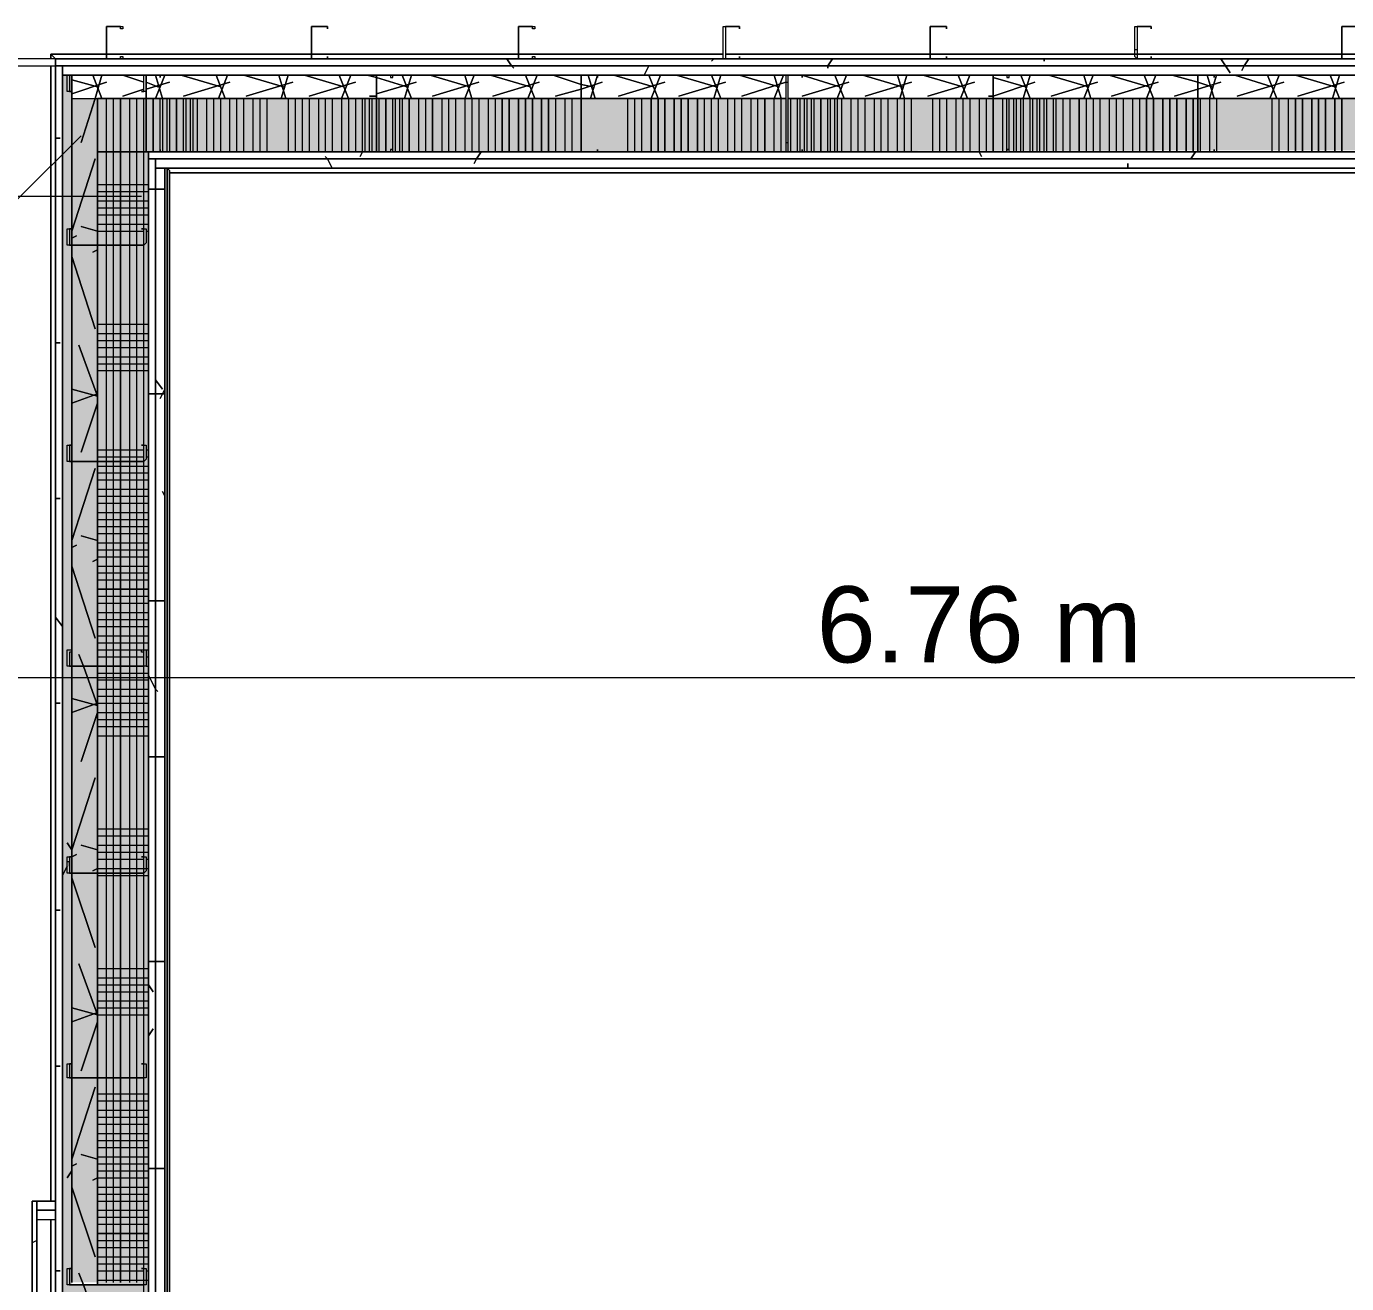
# Model space of a CAD drawing. Header units: metres. Extents: x -2 to 237, y -8 to 52.
# Drawn here: x 16.051 to 18.654, y 19.463 to 21.942 of the extents above; entities that cross this region are included whole.
import ezdxf

# ---------------------------------------------------------------- set-up
doc = ezdxf.new("R2010")
doc.units = ezdxf.units.M
doc.layers.add('HVAC - Ductos', color=5, linetype='Continuous', lineweight=0)
doc.layers.add('PDF2_Text', color=7, linetype='Continuous', lineweight=0)
doc.layers.add('PDF2_Geometry', color=7, linetype='Continuous', lineweight=0, true_color=0xaaaaaa)
doc.layers.add('PDF2_Solid Fills', color=7, linetype='Continuous', lineweight=0, true_color=0xffffff)
doc.styles.add('PDF Helvetica', font='')
doc.styles.get('PDF Helvetica').set_extended_font_data('Helvetica')

msp = doc.modelspace()

# ---------------------------------------------------------------- hatches: boundary and pattern name
at = {"layer": 'PDF2_Solid Fills', "lineweight": 0, "transparency": 33554559}
for points in [[(16.1222, 21.846), (16.1222, 17.2781), (16.1405, 17.2781), (16.1405, 21.846)], [(16.1222, 21.846), (16.1222, 17.2781), (16.1405, 17.2781), (16.1405, 21.846)], [(19.4747, 21.6993), (20.0572, 21.6993), (20.0572, 21.8002), (16.191, 21.8002), (16.191, 21.6947)], [(16.2919, 17.4295), (16.2919, 21.6947), (16.191, 21.6947), (16.191, 17.4295)], [(16.2919, 17.4295), (16.2919, 21.6947), (16.191, 21.6947), (16.191, 17.4295)]]:
    msp.add_hatch(color=256, dxfattribs=at).paths.add_polyline_path(points)
h = msp.add_hatch(color=256, dxfattribs=at)
h.paths.add_polyline_path([(16.191, 19.4657), (16.191, 21.8002), (16.1405, 21.8002), (16.1405, 19.4657)])
h.paths.add_polyline_path([(16.191, 19.053), (16.1405, 19.053), (16.1405, 17.3286), (16.191, 17.3286)])
h.paths.add_polyline_path([(16.191, 19.4611), (16.1405, 19.4611), (16.1405, 19.0576), (16.191, 19.0576)])
h = msp.add_hatch(color=256, dxfattribs=at)
h.paths.add_polyline_path([(16.191, 19.4657), (16.191, 21.8002), (16.1405, 21.8002), (16.1405, 19.4657)])
h.paths.add_polyline_path([(16.191, 19.053), (16.1405, 19.053), (16.1405, 17.3286), (16.191, 17.3286)])
h.paths.add_polyline_path([(16.191, 19.4611), (16.1405, 19.4611), (16.1405, 19.0576), (16.191, 19.0576)])

# ---------------------------------------------------------------- linework, layer by layer
at = {"layer": 'HVAC - Ductos', "lineweight": 0}
for points in [[(16.1589, 21.7268), (16.0396, 21.6076), (15.9204, 21.4883)], [(14.3106, 21.6076), (16.2781, 21.6076)], [(14.3106, 20.6582), (21.3092, 20.6582), (23.7537, 20.6582), (25.3406, 20.6582), (26.1294, 20.6582)]]:
    msp.add_lwpolyline(points, dxfattribs=at)
at = {"layer": 'PDF2_Geometry', "lineweight": 0}
for points in [[(16.2093, 21.8782), (16.2093, 21.8828), (16.2093, 21.9423), (16.2414, 21.9423), (16.2414, 21.9377), (16.2368, 21.9377), (16.2368, 21.9423), (16.2093, 21.9423), (16.2093, 21.8828), (16.2093, 21.8782), (16.2368, 21.8782), (16.2368, 21.8828), (16.2414, 21.8828), (16.2414, 21.8782)], [(16.6175, 21.8782), (16.6129, 21.8782), (16.6129, 21.8828), (16.6129, 21.9423), (16.6175, 21.9423), (16.645, 21.9423), (16.645, 21.9377), (16.645, 21.9423), (16.6175, 21.9423), (16.6129, 21.9423), (16.6129, 21.8828), (16.6129, 21.8782), (16.6175, 21.8782), (16.645, 21.8782)], [(17.0211, 21.8782), (17.0211, 21.8828), (17.0211, 21.9423), (17.0532, 21.9423), (17.0532, 21.9377), (17.0486, 21.9377), (17.0486, 21.9423), (17.0211, 21.9423), (17.0211, 21.8828), (17.0211, 21.8782), (17.0486, 21.8782), (17.0486, 21.8828), (17.0532, 21.8828), (17.0532, 21.8782)], [(17.4293, 21.8782), (17.4247, 21.8782), (17.4247, 21.8828), (17.4247, 21.9423), (17.4293, 21.9423), (17.4568, 21.9423), (17.4568, 21.9377), (17.4568, 21.9423), (17.4293, 21.9423), (17.4293, 21.8828), (17.4293, 21.8782), (17.4568, 21.8782)], [(17.8328, 21.8782), (17.8328, 21.8828), (17.8328, 21.9423), (17.865, 21.9423), (17.865, 21.9377), (17.865, 21.9423), (17.8328, 21.9423), (17.8328, 21.8828), (17.8328, 21.8782), (17.865, 21.8782)], [(18.241, 21.8782), (18.2365, 21.8828), (18.2365, 21.9423), (18.241, 21.9423), (18.2685, 21.9423), (18.2685, 21.9377), (18.2685, 21.9423), (18.241, 21.9423), (18.241, 21.8828), (18.241, 21.8782), (18.2685, 21.8782)], [(18.6492, 21.8782), (18.6446, 21.8782), (18.6446, 21.8828), (18.6446, 21.9423), (18.6492, 21.9423), (18.6767, 21.9423), (18.6767, 21.9377), (18.6767, 21.9423), (18.6492, 21.9423), (18.6446, 21.9423), (18.6446, 21.8828), (18.6446, 21.8782), (18.6492, 21.8782), (18.6767, 21.8782)], [(21.4009, 21.8782), (14.994, 21.8782), (14.994, 21.8644), (21.4009, 21.8644)], [(16.0993, 21.8644), (16.0993, 19.6262)], [(20.1397, 21.8782), (19.8967, 21.8782), (20.1397, 21.8782), (16.1084, 21.8782), (16.2093, 21.8782), (16.1084, 21.8782)], [(16.1084, 17.4616), (16.1084, 17.246), (20.1397, 17.246), (20.1397, 17.4616), (20.1397, 21.6625), (20.1397, 21.8782), (16.1084, 21.8782), (16.1084, 21.6625)], [(16.1222, 17.2643), (16.1222, 21.8644), (16.1084, 21.8644), (16.1084, 17.2643)], [(20.1259, 17.2643), (20.1259, 17.2781), (20.1259, 17.4616), (20.1259, 21.6625), (20.1259, 21.846), (20.1259, 21.8644), (16.1222, 21.8644), (16.1222, 21.846), (16.1222, 21.6625), (16.1222, 17.4616), (16.1222, 17.2781), (16.1222, 17.2643)], [(20.1259, 21.8644), (16.1222, 21.8644), (16.1222, 21.846), (20.1259, 21.846)], [(16.6175, 21.8782), (16.2368, 21.8782)], [(16.645, 21.8828), (16.645, 21.8782)], [(17.0211, 21.8782), (16.645, 21.8782)], [(17.4293, 21.8782), (17.0532, 21.8782)], [(17.4568, 21.8828), (17.4568, 21.8782)], [(17.8328, 21.8782), (17.4568, 21.8782)], [(17.865, 21.8828), (17.865, 21.8782)], [(18.241, 21.8782), (17.865, 21.8782)], [(18.2685, 21.8828), (18.2685, 21.8782)], [(18.6492, 21.8782), (18.2685, 21.8782)], [(16.1313, 21.846), (16.1359, 21.846), (16.2827, 21.846), (16.2873, 21.846), (16.2873, 21.8139), (16.2781, 21.8139), (16.2827, 21.8139), (16.2827, 21.846), (16.1359, 21.846), (16.1359, 21.8139), (16.1405, 21.8139), (16.1313, 21.8139)], [(16.3148, 21.846), (16.2873, 21.846), (16.2873, 21.6993), (16.2873, 21.6947), (16.3148, 21.6947), (16.3148, 21.6993), (16.3148, 21.6947), (16.2873, 21.6947), (16.2873, 21.6993), (16.2873, 21.846), (16.3148, 21.846), (16.3148, 21.8414)], [(16.7735, 21.846), (16.7413, 21.846), (16.7413, 21.6993), (16.7413, 21.6947), (16.7735, 21.6947), (16.7735, 21.6993), (16.7689, 21.6993), (16.7689, 21.6947), (16.7413, 21.6947), (16.7413, 21.6993), (16.7413, 21.846), (16.7689, 21.846), (16.7689, 21.8414), (16.7735, 21.8414)], [(17.177, 21.846), (17.1449, 21.846), (17.1449, 21.6993), (17.1449, 21.6947), (17.177, 21.6947), (17.177, 21.6993), (17.177, 21.6947), (17.1449, 21.6947), (17.1449, 21.6993), (17.1449, 21.846), (17.177, 21.846), (17.177, 21.8414)], [(17.5806, 21.846), (17.5531, 21.846), (17.5485, 21.846), (17.5485, 21.6993), (17.5485, 21.6947), (17.5531, 21.6947), (17.5806, 21.6947), (17.5806, 21.6993), (17.5806, 21.6947), (17.5531, 21.6947), (17.5531, 21.6993), (17.5531, 21.846), (17.5806, 21.846), (17.5806, 21.8414)], [(17.9888, 21.846), (17.9567, 21.846), (17.9567, 21.6993), (17.9567, 21.6947), (17.9888, 21.6947), (17.9888, 21.6993), (17.9842, 21.6993), (17.9842, 21.6947), (17.9567, 21.6947), (17.9567, 21.6993), (17.9567, 21.846), (17.9842, 21.846), (17.9842, 21.8414), (17.9888, 21.8414)], [(18.3924, 21.846), (18.3649, 21.846), (18.3603, 21.846), (18.3603, 21.6993), (18.3603, 21.6947), (18.3649, 21.6947), (18.3924, 21.6947), (18.3924, 21.6993), (18.3924, 21.6947), (18.3649, 21.6947), (18.3603, 21.6947), (18.3603, 21.6993), (18.3603, 21.846), (18.3649, 21.846), (18.3924, 21.846), (18.3924, 21.8414)], [(16.2368, 21.8002), (16.2368, 21.6947)], [(16.301, 21.8002), (16.301, 21.6947)], [(16.3469, 21.8002), (16.3469, 21.6947)], [(16.7597, 21.8002), (16.7597, 21.6947)], [(16.8055, 21.8002), (16.8055, 21.6947)], [(16.8514, 21.6947), (16.8514, 21.8002)], [(16.989, 21.8002), (16.989, 21.6947)], [(17.0027, 21.8002), (17.0027, 21.6947)], [(17.0211, 21.8002), (17.0211, 21.6947)], [(17.0349, 21.8002), (17.0349, 21.6947)], [(17.0486, 21.8002), (17.0486, 21.6947)], [(17.0669, 21.8002), (17.0669, 21.6947)], [(17.0807, 21.8002), (17.0807, 21.6947)], [(17.2825, 21.8002), (17.2825, 21.6947)], [(17.2963, 21.8002), (17.2963, 21.6947)], [(17.31, 21.8002), (17.31, 21.6947)], [(17.3284, 21.8002), (17.3284, 21.6947)], [(17.3421, 21.8002), (17.3421, 21.6947)], [(17.3559, 21.8002), (17.3559, 21.6947)], [(17.3742, 21.8002), (17.3742, 21.6947)], [(17.5072, 21.8002), (17.5072, 21.6947)], [(17.6173, 21.8002), (17.6173, 21.6947)], [(18.1264, 21.6947), (18.1264, 21.8002)], [(18.2594, 21.8002), (18.2594, 21.6947)], [(18.2731, 21.8002), (18.2731, 21.6947)], [(18.2915, 21.8002), (18.2915, 21.6947)], [(18.3053, 21.8002), (18.3053, 21.6947)], [(18.319, 21.8002), (18.319, 21.6947)], [(18.3373, 21.8002), (18.3373, 21.6947)], [(18.3511, 21.8002), (18.3511, 21.6947)], [(18.5529, 21.8002), (18.5529, 21.6947)], [(18.5667, 21.8002), (18.5667, 21.6947)], [(18.585, 21.8002), (18.585, 21.6947)], [(18.5987, 21.8002), (18.5987, 21.6947)], [(18.6125, 21.8002), (18.6125, 21.6947)], [(18.6309, 21.8002), (18.6309, 21.6947)], [(18.6446, 21.8002), (18.6446, 21.6947)], [(16.2368, 21.6947), (16.2368, 21.5112), (16.2368, 21.0847), (16.2368, 20.6811), (16.2368, 20.2729), (16.2368, 19.8693), (16.2368, 19.4657), (16.2368, 19.8693), (16.2368, 20.2729), (16.2368, 20.6811), (16.2368, 21.0847), (16.2368, 21.5112)], [(16.3056, 17.4478), (16.3056, 21.6809), (16.2919, 21.6809), (16.2919, 17.4478)], [(19.9425, 17.4478), (19.9425, 17.4616), (19.9425, 21.6625), (19.9425, 21.6809), (16.3056, 21.6809), (16.3056, 21.6625), (16.3056, 17.4616), (16.3056, 17.4478)], [(16.3056, 21.6625), (19.9425, 21.6625), (19.9425, 21.6809), (16.3056, 21.6809)], [(16.3148, 21.6947), (16.7413, 21.6947)], [(17.9888, 21.6947), (18.3649, 21.6947)], [(18.7684, 21.6947), (18.3924, 21.6947)], [(16.3056, 21.6625), (16.3056, 17.4616), (16.324, 17.4616), (16.324, 21.6625)], [(16.324, 21.6625), (19.9242, 21.6625), (19.9242, 17.4616), (16.324, 17.4616)], [(19.9151, 21.6534), (19.9151, 21.5892), (19.9242, 21.5892), (19.9196, 21.5892), (19.9151, 21.5892), (19.9151, 21.6534), (16.3332, 21.6534), (16.3332, 21.658), (16.3286, 21.6625), (16.324, 21.6625), (16.324, 17.4616), (16.324, 21.6625), (19.9242, 21.6625), (19.9196, 21.6625), (19.9151, 21.658)], [(19.9196, 21.5892), (19.9196, 21.6625), (16.3286, 21.6625), (19.9196, 21.6625)], [(16.3286, 17.4662), (19.9196, 17.4662), (16.3286, 17.4662), (16.3286, 21.6625)], [(19.8875, 21.6625), (16.3423, 21.6625)], [(16.2873, 21.5158), (16.2827, 21.5112), (16.1359, 21.5112), (16.1313, 21.5112), (16.1313, 21.5158), (16.1313, 21.5433), (16.1405, 21.5433), (16.1359, 21.5433), (16.1359, 21.5158), (16.1359, 21.5112), (16.2827, 21.5112), (16.2827, 21.5158), (16.2827, 21.5433), (16.2781, 21.5433), (16.2873, 21.5433)], [(16.2873, 21.0893), (16.2827, 21.0847), (16.1359, 21.0847), (16.1313, 21.0847), (16.1313, 21.0893), (16.1313, 21.1168), (16.1405, 21.1168), (16.1359, 21.1168), (16.1359, 21.0893), (16.1359, 21.0847), (16.2827, 21.0847), (16.2827, 21.0893), (16.2827, 21.1168), (16.2781, 21.1168), (16.2873, 21.1168)], [(16.2919, 20.8324), (16.191, 20.8324)], [(16.2873, 20.6811), (16.2827, 20.6811), (16.1359, 20.6811), (16.1313, 20.6811), (16.1313, 20.7132), (16.1405, 20.7132), (16.1405, 20.7087), (16.1359, 20.7087), (16.1359, 20.6811), (16.2827, 20.6811), (16.2827, 20.7087), (16.2781, 20.7087), (16.2781, 20.7132), (16.2873, 20.7132)], [(16.2873, 20.2775), (16.2827, 20.2729), (16.1359, 20.2729), (16.1313, 20.2729), (16.1313, 20.2775), (16.1313, 20.305), (16.1405, 20.305), (16.1359, 20.305), (16.1359, 20.2775), (16.1359, 20.2729), (16.2827, 20.2729), (16.2827, 20.2775), (16.2827, 20.305), (16.2781, 20.305), (16.2873, 20.305)], [(16.2873, 19.8693), (16.2827, 19.8693), (16.1359, 19.8693), (16.1313, 19.8693), (16.1313, 19.8968), (16.1405, 19.8968), (16.1359, 19.8968), (16.1359, 19.8693), (16.2827, 19.8693), (16.2827, 19.8968), (16.2781, 19.8968), (16.2873, 19.8968)], [(16.0993, 19.5896), (16.0993, 18.4201)], [(16.2919, 19.5621), (16.191, 19.5621)], [(16.2873, 19.4611), (16.2827, 19.4611), (16.1359, 19.4611), (16.1313, 19.4611), (16.1313, 19.4933), (16.1405, 19.4933), (16.1359, 19.4933), (16.1359, 19.4611), (16.2827, 19.4611), (16.2827, 19.4933), (16.2781, 19.4933), (16.2873, 19.4933)]]:
    msp.add_lwpolyline(points, close=True, dxfattribs=at)
at = {"layer": 'PDF2_Geometry', "color": 254, "lineweight": 0, "true_color": 0xd2d2d2}
for points in [[(18.6446, 21.9194), (18.6446, 21.9239)], [(16.6129, 21.9011), (16.6129, 21.9056)], [(18.2365, 21.8965), (18.241, 21.8965)], [(17.5623, 21.846), (17.5668, 21.846)], [(17.5485, 21.8322), (17.5531, 21.8322)], [(17.5485, 21.7131), (17.5531, 21.7131)], [(16.1313, 20.2959), (16.1359, 20.2959)]]:
    msp.add_lwpolyline(points, dxfattribs=at)
at = {"layer": 'PDF2_Geometry', "lineweight": 0}
for points in [[(14.994, 21.8782), (14.994, 21.8644), (21.4009, 21.8644), (21.4009, 21.8782), (22.2907, 21.8782), (22.2907, 21.8644), (23.7537, 21.8644), (23.7537, 21.8782), (24.6435, 21.8782), (24.6435, 21.8644), (25.7763, 21.8644)], [(20.1397, 21.8782), (16.1084, 21.8782), (16.0993, 21.8873), (16.0993, 21.8782), (16.0993, 21.8873), (16.2093, 21.8873), (16.6129, 21.8873), (17.0211, 21.8873), (17.4247, 21.8873), (17.0211, 21.8873), (16.6129, 21.8873), (16.2093, 21.8873), (16.0993, 21.8873), (16.1084, 21.8782), (16.1084, 21.8644), (16.1084, 21.6625), (16.1084, 21.8644), (16.1084, 19.6262), (16.0717, 19.6262), (16.0717, 19.6079), (16.0717, 19.5896), (16.1084, 19.5896), (16.1084, 18.4201)], [(16.0717, 19.6079), (16.1084, 19.6079), (16.0717, 19.6079), (16.0717, 19.6262), (16.1084, 19.6262), (16.1084, 21.8644)], [(16.1084, 21.8782), (16.1084, 17.246), (16.1084, 21.8782)], [(16.2093, 21.8782), (16.1084, 21.8782), (16.1084, 21.8644), (20.1397, 21.8644), (20.1397, 21.8782), (19.8967, 21.8782)], [(16.6175, 21.8782), (16.2368, 21.8782)], [(17.0211, 21.8782), (16.645, 21.8782)], [(17.4293, 21.8782), (17.0532, 21.8782)], [(19.0528, 21.8873), (18.6446, 21.8873), (18.241, 21.8873), (17.8328, 21.8873), (17.4293, 21.8873), (17.8328, 21.8873), (18.241, 21.8873), (18.6446, 21.8873), (19.0528, 21.8873)], [(17.8328, 21.8782), (17.4568, 21.8782)], [(18.241, 21.8782), (17.865, 21.8782)], [(18.6492, 21.8782), (18.2685, 21.8782)], [(20.1076, 21.846), (16.1405, 21.846), (16.1405, 21.8002), (16.1405, 21.6625), (16.1405, 21.5112), (16.1405, 21.0847), (16.1405, 20.6811), (16.1405, 20.2729), (16.1405, 19.8693), (16.1405, 19.4657), (16.1405, 19.8693), (16.1405, 20.2729), (16.1405, 20.6811), (16.1405, 21.0847), (16.1405, 21.5112), (16.1405, 21.846), (16.1222, 21.846), (16.1222, 17.2781), (16.1359, 17.2781), (16.1222, 17.2781), (16.1222, 17.2643), (20.1259, 17.2643)], [(20.1076, 21.846), (16.1405, 21.846), (16.1405, 21.8002), (16.2873, 21.8002), (16.7413, 21.8002), (17.1449, 21.8002), (17.5485, 21.8002), (17.1449, 21.8002), (16.7413, 21.8002), (16.2873, 21.8002), (16.191, 21.8002), (16.191, 21.6947), (16.191, 21.5112), (16.191, 21.0847), (16.191, 20.6811), (16.191, 20.2729), (16.191, 19.8693), (16.191, 19.4611)], [(16.1405, 19.4657), (16.1405, 19.8693), (16.1405, 20.2729), (16.1405, 20.6811), (16.1405, 21.0847), (16.1405, 21.5112), (16.1405, 21.8002), (16.191, 21.8002), (16.191, 21.5112), (16.191, 21.0847), (16.191, 20.6811), (16.191, 20.2729), (16.191, 19.8693), (16.191, 19.4611)], [(16.2873, 21.8002), (16.2873, 21.6947), (16.191, 21.6947), (16.191, 21.5112), (16.191, 21.0847), (16.191, 20.6811), (16.191, 20.2729), (16.191, 19.8693), (16.191, 19.4611)], [(16.191, 19.4611), (16.191, 19.8693), (16.191, 20.2729), (16.191, 20.6811), (16.191, 21.0847), (16.191, 21.5112), (16.191, 21.6625), (16.191, 21.6947), (16.191, 21.8002)], [(17.5485, 21.8002), (17.1449, 21.8002), (16.7413, 21.8002), (16.2873, 21.8002), (16.191, 21.8002), (16.191, 21.6947), (16.2873, 21.6947)], [(16.2093, 19.4657), (16.2093, 19.8693), (16.2093, 20.2729), (16.2093, 20.6811), (16.2093, 21.0847), (16.2093, 21.5112), (16.2093, 21.6947), (16.2093, 21.8002)], [(16.2231, 19.4657), (16.2231, 19.8693), (16.2231, 20.2729), (16.2231, 20.6811), (16.2231, 21.0847), (16.2231, 21.5112), (16.2231, 21.6947), (16.2231, 21.8002)], [(16.2552, 19.4657), (16.2552, 19.8693), (16.2552, 20.2729), (16.2552, 20.6811), (16.2552, 21.0847), (16.2552, 21.5112), (16.2552, 21.6947), (16.2552, 21.8002)], [(16.269, 19.4657), (16.269, 19.8693), (16.269, 20.2729), (16.269, 20.6811), (16.269, 21.0847), (16.269, 21.5112), (16.269, 21.6947), (16.269, 21.8002)], [(16.2827, 17.3285), (16.2827, 17.4294), (16.2827, 17.8376), (16.2827, 21.6947), (16.2827, 21.8002)], [(16.7413, 21.8002), (16.7413, 21.6947), (16.3148, 21.6947), (16.3148, 21.8002)], [(16.3194, 21.8002), (16.3194, 21.6947)], [(16.3286, 21.6947), (16.3286, 21.8002)], [(16.3332, 21.8002), (16.3332, 21.6947)], [(16.3607, 21.6947), (16.3607, 21.8002)], [(16.3653, 21.8002), (16.3653, 21.6947)], [(16.3744, 21.6947), (16.3744, 21.8002)], [(16.379, 21.8002), (16.379, 21.6947)], [(16.3882, 21.6947), (16.3882, 21.8002)], [(16.4065, 21.6947), (16.4065, 21.8002)], [(16.4203, 21.6947), (16.4203, 21.8002)], [(16.4341, 21.6947), (16.4341, 21.8002)], [(16.4524, 21.6947), (16.4524, 21.8002)], [(16.4661, 21.6947), (16.4661, 21.8002)], [(16.4799, 21.6947), (16.4799, 21.8002)], [(16.4983, 21.6947), (16.4983, 21.8002)], [(16.512, 21.6947), (16.512, 21.8002)], [(16.5258, 21.6947), (16.5258, 21.8002)], [(16.567, 21.8002), (16.567, 21.6947)], [(16.5808, 21.8002), (16.5808, 21.6947)], [(16.5946, 21.8002), (16.5946, 21.6947)], [(16.6084, 21.8002), (16.6084, 21.6947)], [(16.6267, 21.8002), (16.6267, 21.6947)], [(16.6404, 21.8002), (16.6404, 21.6947)], [(16.6542, 21.8002), (16.6542, 21.6947)], [(16.6725, 21.8002), (16.6725, 21.6947)], [(16.6863, 21.8002), (16.6863, 21.6947)], [(16.7001, 21.8002), (16.7001, 21.6947)], [(16.7138, 21.6947), (16.7138, 21.8002)], [(16.7184, 21.8002), (16.7184, 21.6947)], [(16.7275, 21.6947), (16.7275, 21.8002)], [(16.7321, 21.8002), (16.7321, 21.6947)], [(16.7459, 21.8002), (16.7459, 21.6947)], [(17.1449, 21.6947), (16.7735, 21.6947), (17.1449, 21.6947), (16.7735, 21.6947), (16.7735, 21.8002)], [(16.7781, 21.8002), (16.7781, 21.6947)], [(16.7872, 21.6947), (16.7872, 21.8002)], [(16.7918, 21.8002), (16.7918, 21.6947)], [(16.8238, 21.8002), (16.8238, 21.6947)], [(16.8376, 21.8002), (16.8376, 21.6947)], [(16.8698, 21.8002), (16.8698, 21.6947)], [(16.8835, 21.8002), (16.8835, 21.6947)], [(16.8972, 21.8002), (16.8972, 21.6947)], [(16.9156, 21.8002), (16.9156, 21.6947)], [(16.9294, 21.8002), (16.9294, 21.6947)], [(16.9431, 21.8002), (16.9431, 21.6947)], [(16.9615, 21.8002), (16.9615, 21.6947)], [(16.9752, 21.8002), (16.9752, 21.6947)], [(17.0945, 21.8002), (17.0945, 21.6947)], [(17.1128, 21.8002), (17.1128, 21.6947)], [(17.1266, 21.8002), (17.1266, 21.6947)], [(17.177, 21.6947), (17.5531, 21.6947), (17.177, 21.6947), (17.5531, 21.6947), (17.5531, 21.8002), (17.9567, 21.8002), (18.3603, 21.8002), (18.7684, 21.8002)], [(17.2366, 21.6947), (17.2366, 21.8002)], [(17.2504, 21.6947), (17.2504, 21.8002)], [(17.2642, 21.6947), (17.2642, 21.8002)], [(17.388, 21.6947), (17.388, 21.8002)], [(17.4017, 21.6947), (17.4017, 21.8002)], [(17.4155, 21.6947), (17.4155, 21.8002)], [(17.4339, 21.6947), (17.4339, 21.8002)], [(17.4476, 21.6947), (17.4476, 21.8002)], [(17.4614, 21.6947), (17.4614, 21.8002)], [(17.4797, 21.6947), (17.4797, 21.8002)], [(17.4934, 21.6947), (17.4934, 21.8002)], [(17.5256, 21.6947), (17.5256, 21.8002)], [(17.5394, 21.6947), (17.5394, 21.8002)], [(18.7684, 21.8002), (18.3603, 21.8002), (17.9567, 21.8002), (17.5531, 21.8002), (17.9567, 21.8002), (18.3603, 21.8002), (18.7684, 21.8002)], [(17.5577, 21.8002), (17.5577, 21.6947)], [(17.5714, 21.6947), (17.5714, 21.8002)], [(17.576, 21.8002), (17.576, 21.6947)], [(17.9567, 21.8002), (17.9567, 21.6947), (17.5806, 21.6947), (17.9567, 21.6947), (17.5806, 21.6947)], [(17.5852, 21.6947), (17.5852, 21.8002)], [(17.5898, 21.8002), (17.5898, 21.6947)], [(17.599, 21.6947), (17.599, 21.8002)], [(17.6036, 21.8002), (17.6036, 21.6947)], [(17.6311, 21.6947), (17.6311, 21.8002)], [(17.6357, 21.8002), (17.6357, 21.6947)], [(17.6448, 21.6947), (17.6448, 21.8002)], [(17.6494, 21.8002), (17.6494, 21.6947)], [(17.6585, 21.6947), (17.6585, 21.8002)], [(17.6769, 21.6947), (17.6769, 21.8002)], [(17.6907, 21.6947), (17.6907, 21.8002)], [(17.7045, 21.6947), (17.7045, 21.8002)], [(17.7228, 21.6947), (17.7228, 21.8002)], [(17.7365, 21.6947), (17.7365, 21.8002)], [(17.7503, 21.6947), (17.7503, 21.8002)], [(17.7686, 21.6947), (17.7686, 21.8002)], [(17.7824, 21.6947), (17.7824, 21.8002)], [(17.7962, 21.6947), (17.7962, 21.8002)], [(17.8374, 21.8002), (17.8374, 21.6947)], [(17.8512, 21.8002), (17.8512, 21.6947)], [(17.865, 21.8002), (17.865, 21.6947)], [(17.8833, 21.8002), (17.8833, 21.6947)], [(17.8971, 21.8002), (17.8971, 21.6947)], [(17.9108, 21.8002), (17.9108, 21.6947)], [(17.9291, 21.8002), (17.9291, 21.6947)], [(17.9429, 21.8002), (17.9429, 21.6947)], [(17.9751, 21.8002), (17.9751, 21.6947)], [(17.9842, 21.6947), (17.9842, 21.8002)], [(18.3649, 21.8002), (18.3649, 21.6947), (17.9888, 21.6947), (17.9888, 21.8002)], [(17.9979, 21.6947), (17.9979, 21.8002)], [(18.0025, 21.8002), (18.0025, 21.6947)], [(18.0117, 21.6947), (18.0117, 21.8002)], [(18.0163, 21.8002), (18.0163, 21.6947)], [(18.0301, 21.6947), (18.0301, 21.8002)], [(18.0347, 21.8002), (18.0347, 21.6947)], [(18.0438, 21.6947), (18.0438, 21.8002)], [(18.0484, 21.8002), (18.0484, 21.6947)], [(18.0576, 21.6947), (18.0576, 21.8002)], [(18.0622, 21.8002), (18.0622, 21.6947)], [(18.0759, 21.6947), (18.0759, 21.8002)], [(18.0805, 21.8002), (18.0805, 21.6947)], [(18.0942, 21.8002), (18.0942, 21.6947)], [(18.108, 21.8002), (18.108, 21.6947)], [(18.1402, 21.8002), (18.1402, 21.6947)], [(18.1539, 21.8002), (18.1539, 21.6947)], [(18.1676, 21.8002), (18.1676, 21.6947)], [(18.186, 21.8002), (18.186, 21.6947)], [(18.1997, 21.8002), (18.1997, 21.6947)], [(18.2135, 21.8002), (18.2135, 21.6947)], [(18.2319, 21.8002), (18.2319, 21.6947)], [(18.2456, 21.8002), (18.2456, 21.6947)], [(18.3832, 21.8002), (18.3832, 21.6947)], [(18.397, 21.8002), (18.397, 21.6947)], [(18.507, 21.6947), (18.507, 21.8002)], [(18.5208, 21.6947), (18.5208, 21.8002)], [(18.5392, 21.6947), (18.5392, 21.8002)], [(16.2919, 17.4294), (16.2919, 21.6947), (16.2919, 21.6809), (19.9471, 21.6809)], [(19.9563, 18.122), (19.9563, 17.7184), (19.9563, 17.4616), (19.9563, 17.4478), (19.9563, 17.4294), (16.2919, 17.4294), (16.2919, 17.4478), (16.2919, 17.4616), (16.2919, 21.6625), (16.2919, 21.6809), (16.2919, 21.6947)], [(18.7684, 21.6947), (18.3924, 21.6947)], [(16.1084, 21.6625), (16.1084, 17.4616)], [(19.9242, 21.6625), (16.324, 21.6625), (16.324, 17.4662), (16.324, 21.6625), (16.324, 17.4616)], [(16.3332, 17.4753), (16.3332, 21.6534), (19.9151, 21.6534), (16.3332, 21.6534), (16.3332, 21.658), (16.3286, 21.6625), (16.324, 21.6625), (16.324, 17.4616)], [(16.3332, 17.4753), (16.3332, 21.6534), (16.3332, 21.658), (16.3286, 21.6625), (16.324, 21.6625), (16.324, 17.4616)], [(19.9242, 21.6625), (16.324, 21.6625), (19.9242, 21.6625), (16.324, 21.6625), (16.3286, 21.6625), (16.3332, 21.658), (16.3332, 21.6534), (19.9151, 21.6534)], [(16.324, 21.6625), (19.9242, 21.6625), (16.324, 21.6625)], [(16.324, 21.6625), (16.324, 17.4616), (16.324, 21.6625)], [(16.191, 21.6305), (16.2919, 21.6305)], [(19.9151, 17.4753), (16.3332, 17.4753), (16.3332, 21.6534), (16.3332, 17.4753), (19.9151, 17.4753)], [(16.191, 21.6167), (16.2919, 21.6167)], [(16.191, 21.5984), (16.2919, 21.5984)], [(16.191, 21.5846), (16.2919, 21.5846)], [(16.191, 21.5708), (16.2919, 21.5708)], [(16.191, 21.5525), (16.2919, 21.5525)], [(16.191, 21.5388), (16.2827, 21.5388)], [(16.2873, 21.5388), (16.2919, 21.5388)], [(16.191, 21.3553), (16.2919, 21.3553)], [(16.191, 21.3369), (16.2919, 21.3369)], [(16.191, 21.3232), (16.2919, 21.3232)], [(16.191, 21.3094), (16.2919, 21.3094)], [(16.191, 21.2911), (16.2919, 21.2911)], [(16.191, 21.2773), (16.2919, 21.2773)], [(16.191, 21.2636), (16.2919, 21.2636)], [(16.191, 21.1076), (16.2827, 21.1076)], [(16.2873, 21.1076), (16.2919, 21.1076)], [(16.191, 21.0939), (16.2827, 21.0939)], [(16.2873, 21.0939), (16.2919, 21.0939)], [(16.191, 21.0755), (16.2919, 21.0755)], [(16.191, 21.0618), (16.2919, 21.0618)], [(16.191, 21.048), (16.2919, 21.048)], [(16.191, 21.0297), (16.2919, 21.0297)], [(16.191, 21.0159), (16.2919, 21.0159)], [(16.191, 21.0021), (16.2919, 21.0021)], [(16.191, 20.9838), (16.2919, 20.9838)], [(16.191, 20.9701), (16.2919, 20.9701)], [(16.191, 20.9563), (16.2919, 20.9563)], [(16.191, 20.9425), (16.2919, 20.9425)], [(16.191, 20.9242), (16.2919, 20.9242)], [(16.191, 20.9104), (16.2919, 20.9104)], [(16.191, 20.8966), (16.2919, 20.8966)], [(16.191, 20.8783), (16.2919, 20.8783)], [(16.191, 20.8646), (16.2919, 20.8646)], [(16.191, 20.8508), (16.2919, 20.8508)], [(16.191, 20.8187), (16.2919, 20.8187)], [(16.191, 20.8049), (16.2919, 20.8049)], [(16.191, 20.7866), (16.2919, 20.7866)], [(16.191, 20.7729), (16.2919, 20.7729)], [(16.191, 20.7591), (16.2919, 20.7591)], [(16.191, 20.7407), (16.2919, 20.7407)], [(16.191, 20.727), (16.2919, 20.727)], [(16.191, 20.7132), (16.2919, 20.7132)], [(16.191, 20.6995), (16.2827, 20.6995)], [(16.2873, 20.6995), (16.2919, 20.6995)], [(16.191, 20.6811), (16.2827, 20.6811)], [(16.191, 20.6673), (16.2919, 20.6673)], [(16.2873, 20.6811), (16.2919, 20.6811)], [(16.191, 20.6536), (16.2919, 20.6536)], [(16.191, 20.6352), (16.2919, 20.6352)], [(16.191, 20.6215), (16.2919, 20.6215)], [(16.191, 20.6078), (16.2919, 20.6078)], [(16.191, 20.5894), (16.2919, 20.5894)], [(16.191, 20.5756), (16.2919, 20.5756)], [(16.191, 20.5618), (16.2919, 20.5618)], [(16.191, 20.5435), (16.2919, 20.5435)], [(16.191, 20.3601), (16.2919, 20.3601)], [(16.191, 20.3463), (16.2919, 20.3463)], [(16.191, 20.328), (16.2919, 20.328)], [(16.191, 20.3142), (16.2919, 20.3142)], [(16.191, 20.3004), (16.2827, 20.3004)], [(16.191, 20.2821), (16.2827, 20.2821), (16.2919, 20.2821)], [(16.2873, 20.3004), (16.2919, 20.3004)], [(16.191, 20.2684), (16.2919, 20.2684)], [(16.191, 20.0849), (16.2919, 20.0849)], [(16.191, 20.0665), (16.2919, 20.0665)], [(16.191, 20.0528), (16.2919, 20.0528)], [(16.191, 20.039), (16.2919, 20.039)], [(16.191, 20.0207), (16.2919, 20.0207)], [(16.191, 20.0069), (16.2919, 20.0069)], [(16.191, 19.9932), (16.2919, 19.9932)], [(16.191, 19.8373), (16.2919, 19.8373)], [(16.191, 19.8235), (16.2919, 19.8235)], [(16.191, 19.8051), (16.2919, 19.8051)], [(16.191, 19.7913), (16.2919, 19.7913)], [(16.191, 19.7776), (16.2919, 19.7776)], [(16.191, 19.7593), (16.2919, 19.7593)], [(16.191, 19.7455), (16.2919, 19.7455)], [(16.191, 19.7317), (16.2919, 19.7317)], [(16.191, 19.7134), (16.2919, 19.7134)], [(16.191, 19.6996), (16.2919, 19.6996)], [(16.191, 19.6859), (16.2919, 19.6859)], [(16.191, 19.6722), (16.2919, 19.6722)], [(16.191, 19.6538), (16.2919, 19.6538)], [(16.1084, 19.5896), (16.1084, 18.4201), (16.0717, 18.4201), (16.0717, 18.4018), (16.0717, 19.6262), (16.0626, 19.6262), (16.0626, 18.4018), (16.0626, 19.6262), (16.0717, 19.6262), (16.0717, 18.4018), (16.0626, 18.4018)], [(16.191, 19.64), (16.2919, 19.64)], [(16.191, 19.6262), (16.2919, 19.6262)], [(16.191, 19.6079), (16.2919, 19.6079)], [(16.191, 19.5942), (16.2919, 19.5942)], [(16.191, 19.5804), (16.2919, 19.5804)], [(16.0717, 19.5483), (16.0626, 19.5437)], [(16.191, 19.5483), (16.2919, 19.5483)], [(16.191, 19.5345), (16.2919, 19.5345)], [(16.191, 19.5162), (16.2919, 19.5162)], [(16.191, 19.5025), (16.2919, 19.5025)], [(16.191, 19.4887), (16.2827, 19.4887)], [(16.191, 19.4703), (16.2827, 19.4703), (16.2919, 19.4703)], [(16.2873, 19.4887), (16.2919, 19.4887)]]:
    msp.add_lwpolyline(points, dxfattribs=at)
at = {"layer": 'PDF2_Geometry', "color": 254, "lineweight": 0, "true_color": 0xeaeaea}
for points in [[(16.5808, 21.8782), (16.5854, 21.8782)], [(17.0073, 21.8644), (17.0119, 21.8598), (17.0073, 21.8644), (16.9981, 21.8782)], [(17.2687, 21.846), (17.2779, 21.8644)], [(17.4017, 21.8736), (17.4063, 21.8782)], [(17.6311, 21.8598), (17.6311, 21.8644), (17.6402, 21.8782), (17.6311, 21.8644)], [(18.0576, 21.8782), (18.0576, 21.8736)], [(18.4153, 21.8644), (18.4245, 21.8506), (18.4153, 21.8644), (18.4061, 21.8782)], [(18.4474, 21.8552), (18.452, 21.8644), (18.4612, 21.8782), (18.452, 21.8644)], [(16.1176, 21.7222), (16.1084, 21.7222)], [(16.6404, 21.6855), (16.645, 21.6809), (16.6542, 21.6625), (16.645, 21.6809)], [(16.7092, 21.6855), (16.7138, 21.6947)], [(16.9386, 21.6809), (16.9477, 21.6947), (16.9386, 21.6809), (16.934, 21.6717)], [(17.9291, 21.6947), (17.9337, 21.6855)], [(18.3465, 21.6809), (18.3557, 21.6947)], [(18.2227, 21.6625), (18.2227, 21.6717)], [(16.3056, 21.6213), (16.2919, 21.6213), (16.3056, 21.6213), (16.324, 21.6213)], [(16.2919, 21.3736), (16.2919, 21.3782)], [(16.1176, 21.3186), (16.1084, 21.3186)], [(16.3056, 21.2544), (16.3056, 21.2452), (16.3194, 21.2269), (16.3056, 21.2452)], [(16.3056, 21.2177), (16.2919, 21.2177), (16.3056, 21.2177), (16.324, 21.2177)], [(16.3148, 21.2086), (16.324, 21.2269)], [(16.1176, 21.0113), (16.1084, 21.0113)], [(16.3194, 21.0251), (16.324, 21.0159)], [(16.3056, 20.8095), (16.2919, 20.8095), (16.3056, 20.8095), (16.324, 20.8095)], [(16.1084, 20.7775), (16.1222, 20.7591)], [(16.2919, 20.6628), (16.3056, 20.6352), (16.3102, 20.6307), (16.3056, 20.6352)], [(16.1176, 20.6078), (16.1084, 20.6078)], [(16.3056, 20.5023), (16.2919, 20.5023), (16.3056, 20.5023), (16.324, 20.5023)], [(16.1313, 20.3326), (16.1405, 20.3188)], [(16.1222, 20.2684), (16.1313, 20.2867), (16.1222, 20.2684), (16.1222, 20.2638)], [(16.1359, 20.2867), (16.1359, 20.2959)], [(16.1176, 20.1996), (16.1084, 20.1996)], [(16.3056, 20.0987), (16.2919, 20.0987), (16.3056, 20.0987), (16.324, 20.0987)], [(16.2919, 20.0528), (16.301, 20.039)], [(16.2919, 19.9519), (16.301, 19.9656)], [(16.1176, 19.8922), (16.1084, 19.8922)], [(16.1313, 19.6722), (16.1405, 19.6859)], [(16.3056, 19.6905), (16.2919, 19.6905), (16.3056, 19.6905), (16.324, 19.6905)], [(16.1176, 19.4887), (16.1084, 19.4887)]]:
    msp.add_lwpolyline(points, close=True, dxfattribs=at)
at = {"layer": 'PDF2_Geometry', "color": 254, "lineweight": 0, "true_color": 0xdddddd}
for points in [[(16.1405, 21.8368), (16.191, 21.8231)], [(16.1864, 21.8002), (16.1589, 21.7131), (16.1864, 21.8002), (16.2001, 21.846)], [(16.1818, 21.846), (16.2001, 21.8002)], [(16.2414, 21.846), (16.2827, 21.8322)], [(16.3056, 21.846), (16.3194, 21.8002)], [(16.324, 21.846), (16.3056, 21.8002)], [(16.3561, 21.846), (16.4341, 21.8231)], [(16.4249, 21.846), (16.4432, 21.8002)], [(16.4478, 21.846), (16.4295, 21.8002)], [(16.4799, 21.846), (16.5578, 21.8231)], [(16.5487, 21.846), (16.5624, 21.8002)], [(16.567, 21.846), (16.5533, 21.8002)], [(16.5992, 21.846), (16.6771, 21.8231)], [(16.6679, 21.846), (16.6863, 21.8002)], [(16.6909, 21.846), (16.6725, 21.8002)], [(16.7229, 21.846), (16.7413, 21.8414), (16.8009, 21.8231), (16.7413, 21.8414)], [(16.7918, 21.846), (16.8101, 21.8002)], [(16.8101, 21.846), (16.7964, 21.8002)], [(16.8468, 21.846), (16.9248, 21.8231)], [(16.9156, 21.846), (16.9294, 21.8002)], [(16.934, 21.846), (16.9156, 21.8002)], [(16.966, 21.846), (17.044, 21.8231)], [(17.0349, 21.846), (17.0532, 21.8002)], [(17.0578, 21.846), (17.0395, 21.8002)], [(17.0899, 21.846), (17.1449, 21.8277), (17.1678, 21.8231), (17.1449, 21.8277)], [(17.1587, 21.846), (17.1724, 21.8002)], [(17.177, 21.846), (17.1633, 21.8002)], [(17.2091, 21.846), (17.2871, 21.8231)], [(17.2779, 21.846), (17.2963, 21.8002)], [(17.3009, 21.846), (17.2825, 21.8002)], [(17.333, 21.846), (17.4109, 21.8231)], [(17.4017, 21.846), (17.4201, 21.8002)], [(17.4201, 21.846), (17.4063, 21.8002)], [(17.4568, 21.846), (17.5348, 21.8231)], [(17.5256, 21.846), (17.5394, 21.8002)], [(17.5439, 21.846), (17.5256, 21.8002)], [(17.5806, 21.846), (17.654, 21.8231)], [(17.6448, 21.846), (17.6631, 21.8002)], [(17.6677, 21.846), (17.6494, 21.8002)], [(17.6999, 21.846), (17.7778, 21.8231)], [(17.7686, 21.846), (17.7824, 21.8002)], [(17.787, 21.846), (17.7732, 21.8002)], [(17.8191, 21.846), (17.8971, 21.8231)], [(17.8879, 21.846), (17.9062, 21.8002)], [(17.9108, 21.846), (17.8925, 21.8002)], [(17.9429, 21.846), (17.9567, 21.846)], [(17.9567, 21.8414), (18.0209, 21.8231)], [(18.0117, 21.846), (18.0301, 21.8002)], [(18.0301, 21.846), (18.0163, 21.8002)], [(18.0668, 21.846), (18.1447, 21.8231)], [(18.1356, 21.846), (18.1493, 21.8002)], [(18.1539, 21.846), (18.1356, 21.8002)], [(18.186, 21.846), (18.264, 21.8231)], [(18.2548, 21.846), (18.2731, 21.8002)], [(18.2777, 21.846), (18.2594, 21.8002)], [(18.3099, 21.846), (18.3603, 21.8322), (18.3878, 21.8231), (18.3603, 21.8322)], [(18.3786, 21.846), (18.3924, 21.8002)], [(18.397, 21.846), (18.3832, 21.8002)], [(18.4337, 21.846), (18.507, 21.8231)], [(18.4979, 21.846), (18.5162, 21.8002)], [(18.5208, 21.846), (18.5024, 21.8002)], [(18.5529, 21.846), (18.6309, 21.8231)], [(18.6217, 21.846), (18.6401, 21.8002)], [(18.6401, 21.846), (18.6263, 21.8002)], [(16.2093, 21.8322), (16.1405, 21.8094)], [(16.2827, 21.8185), (16.2414, 21.8048)], [(16.2873, 21.8322), (16.3102, 21.8231)], [(16.3332, 21.8322), (16.2873, 21.8185)], [(16.4524, 21.8322), (16.3607, 21.8048)], [(16.5762, 21.8322), (16.4845, 21.8048)], [(16.7001, 21.8322), (16.6084, 21.8048)], [(16.8193, 21.8322), (16.7413, 21.8094)], [(16.9431, 21.8322), (16.8514, 21.8048)], [(17.0623, 21.8322), (16.9706, 21.8048)], [(17.1862, 21.8322), (17.1449, 21.8185), (17.0945, 21.8048), (17.1449, 21.8185)], [(17.31, 21.8322), (17.2183, 21.8048)], [(17.4293, 21.8322), (17.3375, 21.8048)], [(17.5485, 21.8322), (17.4614, 21.8048)], [(17.6723, 21.8322), (17.5806, 21.8048)], [(17.7962, 21.8322), (17.7045, 21.8048)], [(17.92, 21.8322), (17.8282, 21.8048)], [(18.0393, 21.8322), (17.9567, 21.8048), (17.9475, 21.8048), (17.9567, 21.8048)], [(18.163, 21.8322), (18.0713, 21.8048)], [(18.2823, 21.8322), (18.1906, 21.8048)], [(18.4061, 21.8322), (18.3603, 21.8185), (18.3144, 21.8048), (18.3603, 21.8185)], [(18.53, 21.8322), (18.4382, 21.8048)], [(18.6492, 21.8322), (18.5575, 21.8048)], [(16.7413, 21.8048), (16.7275, 21.8048)], [(16.1864, 21.6809), (16.1405, 21.5388)], [(16.1497, 21.5296), (16.1405, 21.525)], [(16.1589, 21.5479), (16.191, 21.5388)], [(16.191, 21.502), (16.1818, 21.4974)], [(16.1405, 21.4883), (16.1864, 21.3461)], [(16.1543, 21.314), (16.191, 21.2132), (16.1405, 21.2269), (16.191, 21.2132)], [(16.191, 21.2177), (16.1405, 21.1994)], [(16.191, 21.1994), (16.1589, 21.103)], [(16.1864, 21.0709), (16.1405, 20.9288)], [(16.1589, 20.938), (16.191, 20.9288)], [(16.1497, 20.9196), (16.1405, 20.915)], [(16.1405, 20.8783), (16.1864, 20.7361)], [(16.191, 20.8921), (16.1818, 20.8875)], [(16.1543, 20.7041), (16.1635, 20.6811), (16.191, 20.6032), (16.1405, 20.6169), (16.191, 20.6032), (16.1635, 20.6811)], [(16.191, 20.6078), (16.1405, 20.5894)], [(16.191, 20.5894), (16.1589, 20.4931)], [(16.1864, 20.461), (16.1405, 20.3188)], [(16.1589, 20.328), (16.191, 20.3188)], [(16.1497, 20.3096), (16.1405, 20.305)], [(16.191, 20.2821), (16.1818, 20.2775)], [(16.1405, 20.2638), (16.1864, 20.1262)], [(16.1543, 20.0941), (16.191, 19.9932), (16.1405, 20.0069), (16.191, 19.9932)], [(16.191, 19.9977), (16.1405, 19.9794)], [(16.191, 19.9794), (16.1589, 19.8831)], [(16.1864, 19.851), (16.1405, 19.7088)], [(16.1589, 19.718), (16.191, 19.7088)], [(16.1497, 19.6996), (16.1405, 19.6951)], [(16.1405, 19.6538), (16.1864, 19.5162)], [(16.191, 19.6722), (16.1818, 19.6676)], [(16.1543, 19.4841), (16.1635, 19.4611), (16.191, 19.3832), (16.1405, 19.397), (16.191, 19.3832), (16.1635, 19.4611)]]:
    msp.add_lwpolyline(points, close=True, dxfattribs=at)

# ---------------------------------------------------------------- texts
at = {"layer": 'PDF2_Text', "lineweight": 0, "insert": (17.6089, 20.7622), "char_height": 0.15017, "attachment_point": 4, "style": 'PDF Helvetica'}
msp.add_mtext('6.76 m', dxfattribs=at)

doc.saveas('drawing.dxf')
